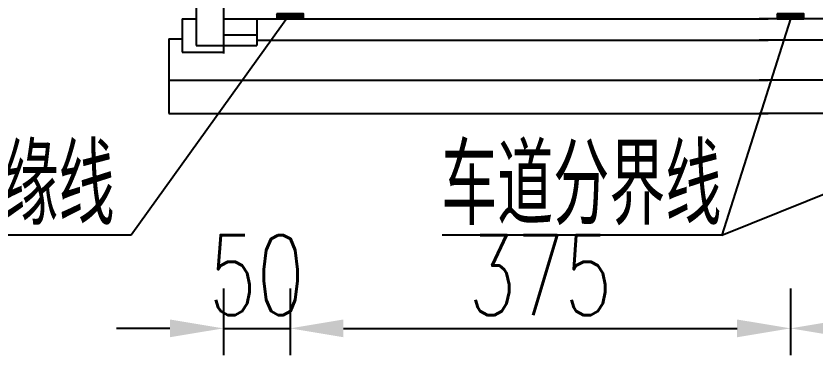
# Model space of a CAD drawing. Extents: x -941089 to 947074, y -2579987 to 8.
# Drawn here: x 2102.91 to 2132.88, y -114.28 to -101.56 of the extents above; entities that cross this region are included whole.
import ezdxf

# ---------------------------------------------------------------- set-up
doc = ezdxf.new("R2010")
doc.units = 0
doc.header["$LTSCALE"] = 5
doc.header["$PDMODE"] = 32
doc.header["$PDSIZE"] = 0.3
doc.layers.get('0').update_dxf_attribs({"linetype": 'CONTINUOUS'})
doc.layers.get('Defpoints').update_dxf_attribs({"linetype": 'CONTINUOUS'})
for name, color, linetype in [('尺寸', 2, 'CONTINUOUS'), ('尺寸标注', 7, 'CONTINUOUS'), ('文字', 7, 'CONTINUOUS')]:
    doc.layers.add(name, color=color, linetype=linetype)
doc.layers.add('标注', color=4, linetype='CONTINUOUS', lineweight=15)
doc.styles.get("Standard").update_dxf_attribs({"font": 'simplex1.shx', "width": 0.7, "bigfont": 'hztxt.shx'})
doc.dimstyles.new('比例1：200', dxfattribs={"dimtxt": 3, "dimasz": 2, "dimexe": 1, "dimexo": 1, "dimgap": 0.5, "dimtad": 1, "dimlfac": 20, "dimzin": 13, "dimdsep": 46, "dimtxsty": 'Standard', "dimcen": -0.09, "dimclrd": 256, "dimclre": 256, "dimclrt": 4, "dimaunit": 1, "dimadec": 0, "dimazin": 0, "dimtfac": 0.0005, "dimtix": 1, "dimtmove": 2, "dimatfit": 3, "dimfxl": 0, "dimtolj": 1, "dimtzin": 13, "dimarcsym": 0})

# ---------------------------------------------------------------- blocks, each defined once
blk = doc.blocks.new('*D73')
at = {"layer": 'Defpoints', "color": 0}
for p in [(2110.676, -110.777), (2113.176, -110.777), (2113.176, -113.277)]:
    blk.add_point(p, dxfattribs=at)
at = {"layer": '标注', "lineweight": -2}
for p, q in [((2110.676, -111.777), (2110.676, -114.277)), ((2113.176, -111.777), (2113.176, -114.277)), ((2108.676, -113.277), (2106.676, -113.277)), ((2110.676, -113.277), (2113.176, -113.277)), ((2115.176, -113.277), (2117.176, -113.277))]:
    blk.add_line(p, q, dxfattribs=at)
at = {"layer": '标注'}
for points in [[(2108.676, -112.944), (2108.676, -113.61), (2110.676, -113.277)], [(2115.176, -112.944), (2115.176, -113.61), (2113.176, -113.277)]]:
    blk.add_solid(points, dxfattribs=at)
at = {"layer": '标注', "color": 4, "insert": (2111.926, -111.277), "char_height": 3, "attachment_point": 5}
blk.add_mtext('\\A1;50', dxfattribs=at)
blk = doc.blocks.new('*D74')
at = {"layer": 'Defpoints', "color": 0}
for p in [(2113.176, -110.777), (2131.926, -110.777), (2131.926, -113.277)]:
    blk.add_point(p, dxfattribs=at)
at = {"layer": '标注', "lineweight": -2}
for p, q in [((2113.176, -111.777), (2113.176, -114.277)), ((2131.926, -111.777), (2131.926, -114.277)), ((2115.176, -113.277), (2129.926, -113.277))]:
    blk.add_line(p, q, dxfattribs=at)
at = {"layer": '标注'}
for points in [[(2115.176, -112.944), (2115.176, -113.61), (2113.176, -113.277)], [(2129.926, -112.944), (2129.926, -113.61), (2131.926, -113.277)]]:
    blk.add_solid(points, dxfattribs=at)
at = {"layer": '标注', "color": 4, "insert": (2122.551, -111.277), "char_height": 3, "attachment_point": 5}
blk.add_mtext('\\A1;375', dxfattribs=at)
blk = doc.blocks.new('*D75')
at = {"layer": 'Defpoints', "color": 0}
for p in [(2131.926, -110.777), (2149.426, -110.777), (2149.426, -113.277)]:
    blk.add_point(p, dxfattribs=at)
at = {"layer": '标注', "lineweight": -2}
for p, q in [((2131.926, -111.777), (2131.926, -114.277)), ((2149.426, -111.777), (2149.426, -114.277)), ((2133.926, -113.277), (2147.426, -113.277))]:
    blk.add_line(p, q, dxfattribs=at)
at = {"layer": '标注'}
for points in [[(2133.926, -112.944), (2133.926, -113.61), (2131.926, -113.277)], [(2147.426, -112.944), (2147.426, -113.61), (2149.426, -113.277)]]:
    blk.add_solid(points, dxfattribs=at)
at = {"layer": '标注', "color": 4, "insert": (2140.676, -111.277), "char_height": 3, "attachment_point": 5}
blk.add_mtext('\\A1;350', dxfattribs=at)

msp = doc.modelspace()

# ---------------------------------------------------------------- hatches: boundary and pattern name
at = {"layer": '尺寸标注'}
h = msp.add_hatch(dxfattribs=at)
h.set_pattern_fill('ANSI31', color=256, scale=0.01, style=0)
h.paths.add_polyline_path([(2112.67561, -101.48058), (2112.67561, -101.67025), (2113.67561, -101.67025), (2113.67561, -101.48058)])
h = msp.add_hatch(dxfattribs=at)
h.set_pattern_fill('ANSI31', color=256, scale=0.01, style=0)
h.set_pattern_definition([(45, (18.75, 0), (-0.0224506403, 0.0224506403), [])])
h.paths.add_polyline_path([(2131.42561, -101.48058), (2131.42561, -101.67025), (2132.42561, -101.67025), (2132.42561, -101.48058)])

# ---------------------------------------------------------------- linework, layer by layer
for p, q in [((2109.65283, -100.42025), (2109.65283, -102.67025)), ((2110.67561, -101.23626), (2110.67561, -102.92025)), ((2169.42561, -101.62075), (2130.75684, -101.67025)), ((2109.1338, -101.67025), (2109.65283, -101.67025)), ((2109.1338, -101.67025), (2109.65283, -101.67025)), ((2109.1338, -101.67025), (2109.1338, -102.92025)), ((2110.67561, -101.67025), (2129.42561, -101.67025)), ((2110.67561, -101.67025), (2110.67561, -102.92025)), ((2110.67561, -101.67025), (2110.67561, -102.97025)), ((2111.92561, -101.67025), (2111.92561, -102.27025)), ((2111.92561, -101.87025), (2111.92561, -102.07025)), ((2129.42561, -101.67025), (2131.08638, -101.67025)), ((2111.92561, -102.07025), (2111.92561, -102.67025)), ((2108.6338, -102.42025), (2108.6338, -103.97025)), ((2108.6338, -102.42025), (2108.6338, -103.97025)), ((2108.6338, -102.42025), (2109.1338, -102.42025)), ((2110.67561, -102.27025), (2111.92561, -102.27025)), ((2111.92561, -102.47025), (2131.08638, -102.47025)), ((2169.42561, -102.42075), (2130.75528, -102.47025)), ((2109.65283, -102.67025), (2110.67561, -102.67025)), ((2110.67561, -102.67025), (2111.92561, -102.67025)), ((2110.6795, -102.70001), (2110.6795, -102.70001)), ((2109.1338, -102.92025), (2110.67561, -102.92025)), ((2108.6338, -103.97025), (2131.08638, -103.97025)), ((2108.6338, -103.97025), (2108.6338, -105.22025)), ((2126.1338, -103.97025), (2131.08638, -103.97025)), ((2171.42675, -103.92241), (2130.75528, -103.97025)), ((2131.08638, -103.97025), (2131.08638, -103.97025)), ((2108.6338, -105.22025), (2131.08638, -105.22025)), ((2171.42675, -105.17241), (2130.75528, -105.22025))]:
    msp.add_line(p, q)
at = {"linetype": 'Continuous'}
for p, q in [((2110.67561, -102.27025), (2110.67561, -102.27025)), ((2110.67561, -102.77025), (2110.67561, -102.77025))]:
    msp.add_line(p, q, dxfattribs=at)
at = {"layer": '尺寸', "linetype": 'Continuous'}
for p, q in [((2113.17561, -101.48058), (2107.22518, -109.78699)), ((2131.92561, -101.67025), (2129.34942, -109.78699)), ((2129.34942, -109.78699), (2149.42561, -101.67025)), ((2107.22518, -109.78699), (2096.14034, -109.78699)), ((2129.34942, -109.78699), (2118.87949, -109.78699))]:
    msp.add_line(p, q, dxfattribs=at)
at = {"layer": '尺寸标注'}
for points in [[(2112.67561, -101.48058), (2112.67561, -101.67025), (2113.67561, -101.67025), (2113.67561, -101.48058), (2112.67561, -101.48058)], [(2131.42561, -101.48058), (2131.42561, -101.67025), (2132.42561, -101.67025), (2132.42561, -101.48058), (2131.42561, -101.48058)]]:
    msp.add_lwpolyline(points, dxfattribs=at)

# ---------------------------------------------------------------- texts
at = {"layer": '文字', "width": 0.7}
for s, p in [('车道边缘线', (2096.09841, -109.39584)), ('车道分界线', (2118.83756, -109.39584))]:
    msp.add_text(s, height=3, dxfattribs=at).set_placement(p)

# ---------------------------------------------------------------- dimensions: what is measured, and where the dimension line sits
at = {"layer": '标注'}
for base, p1, p2, picture, middle in [((2113.17561, -113.27695), (2110.67561, -110.77695), (2113.17561, -110.77695), '*D73', (2111.92561, -111.27695)), ((2131.92561, -113.27695), (2113.17561, -110.77695), (2131.92561, -110.77695), '*D74', (2122.55061, -111.27695)), ((2149.42561, -113.27695), (2131.92561, -110.77695), (2149.42561, -110.77695), '*D75', (2140.67561, -111.27695))]:
    dim = msp.add_linear_dim(base=base, p1=p1, p2=p2, dimstyle='比例1：200', dxfattribs=at)
    dim.commit()
    dim.dimension.update_dxf_attribs({"geometry": picture, "text_midpoint": middle})

doc.saveas('drawing.dxf')
